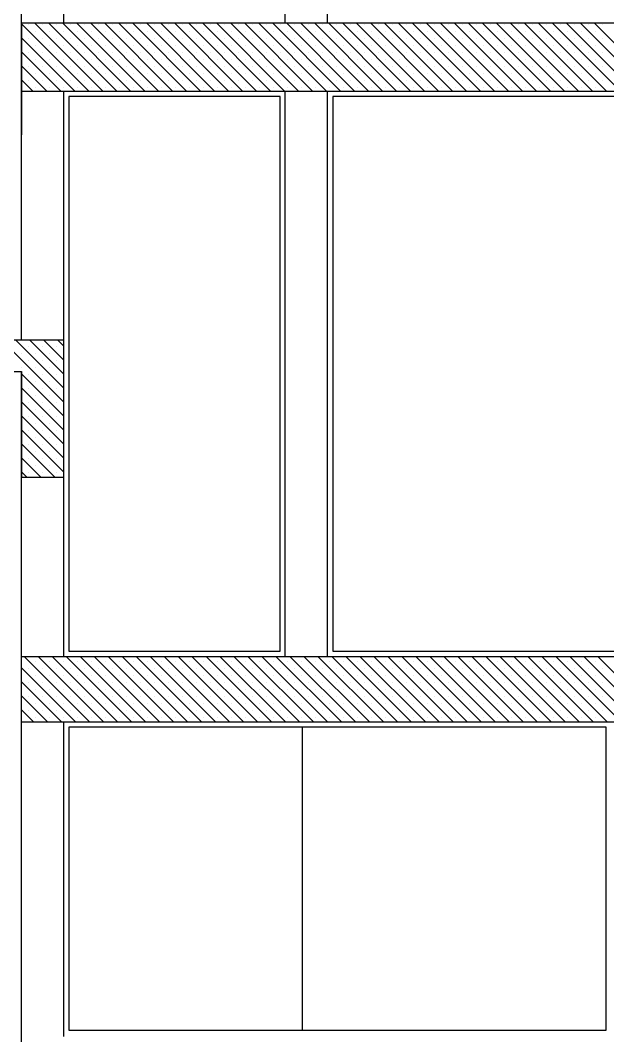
# Model space of a CAD drawing. Header units: inches. Extents: x -7543 to -822, y 102837 to 190349.
# Drawn here: x -837.40215 to -837.38823, y 102836.76321 to 102836.78725 of the extents above; entities that cross this region are included whole.
import ezdxf

# ---------------------------------------------------------------- set-up
doc = ezdxf.new("R2010")
doc.units = ezdxf.units.IN
doc.header["$MEASUREMENT"] = 0
doc.layers.add('TARAMA', color=8, linetype='Continuous', lineweight=25)

msp = doc.modelspace()

# ---------------------------------------------------------------- linework, layer by layer
at = {"layer": 'TARAMA'}
for p, q in [((-837.401122, 102836.787187), (-837.401122, 102836.800573)), ((-837.395872, 102836.787187), (-837.395872, 102836.800573)), ((-837.394872, 102836.787187), (-837.394872, 102836.800573)), ((-837.402122, 102836.786073), (-837.402122, 102836.793934)), ((-837.402122, 102836.787187), (-837.378622, 102836.787187)), ((-837.402122, 102836.787187), (-837.402122, 102836.784537)), ((-837.400198, 102836.785573), (-837.401812, 102836.787187)), ((-837.399866, 102836.785573), (-837.401481, 102836.787187)), ((-837.399535, 102836.785573), (-837.401149, 102836.787187)), ((-837.399203, 102836.785573), (-837.400818, 102836.787187)), ((-837.398872, 102836.785573), (-837.400486, 102836.787187)), ((-837.398541, 102836.785573), (-837.400155, 102836.787187)), ((-837.398209, 102836.785573), (-837.399823, 102836.787187)), ((-837.397878, 102836.785573), (-837.399492, 102836.787187)), ((-837.397546, 102836.785573), (-837.399161, 102836.787187)), ((-837.397215, 102836.785573), (-837.398829, 102836.787187)), ((-837.396883, 102836.785573), (-837.398498, 102836.787187)), ((-837.396552, 102836.785573), (-837.398166, 102836.787187)), ((-837.39622, 102836.785573), (-837.397835, 102836.787187)), ((-837.395889, 102836.785573), (-837.397503, 102836.787187)), ((-837.395557, 102836.785573), (-837.397172, 102836.787187)), ((-837.395226, 102836.785573), (-837.39684, 102836.787187)), ((-837.394895, 102836.785573), (-837.396509, 102836.787187)), ((-837.394563, 102836.785573), (-837.396177, 102836.787187)), ((-837.394232, 102836.785573), (-837.395846, 102836.787187)), ((-837.3939, 102836.785573), (-837.395515, 102836.787187)), ((-837.393569, 102836.785573), (-837.395183, 102836.787187)), ((-837.393237, 102836.785573), (-837.394852, 102836.787187)), ((-837.392906, 102836.785573), (-837.39452, 102836.787187)), ((-837.392574, 102836.785573), (-837.394189, 102836.787187)), ((-837.392243, 102836.785573), (-837.393857, 102836.787187)), ((-837.391911, 102836.785573), (-837.393526, 102836.787187)), ((-837.39158, 102836.785573), (-837.393194, 102836.787187)), ((-837.391249, 102836.785573), (-837.392863, 102836.787187)), ((-837.390917, 102836.785573), (-837.392531, 102836.787187)), ((-837.390586, 102836.785573), (-837.3922, 102836.787187)), ((-837.390254, 102836.785573), (-837.391869, 102836.787187)), ((-837.389923, 102836.785573), (-837.391537, 102836.787187)), ((-837.389591, 102836.785573), (-837.391206, 102836.787187)), ((-837.38926, 102836.785573), (-837.390874, 102836.787187)), ((-837.388928, 102836.785573), (-837.390543, 102836.787187)), ((-837.388597, 102836.785573), (-837.390211, 102836.787187)), ((-837.388265, 102836.785573), (-837.38988, 102836.787187)), ((-837.387934, 102836.785573), (-837.389548, 102836.787187)), ((-837.387602, 102836.785573), (-837.389217, 102836.787187)), ((-837.387271, 102836.785573), (-837.388885, 102836.787187)), ((-837.38694, 102836.785573), (-837.388554, 102836.787187)), ((-837.400529, 102836.785573), (-837.402122, 102836.787165)), ((-837.402112, 102836.786989), (-837.402112, 102836.786989)), ((-837.401946, 102836.787155), (-837.401946, 102836.787155)), ((-837.40178, 102836.786989), (-837.40178, 102836.786989)), ((-837.401614, 102836.787155), (-837.401614, 102836.787155)), ((-837.401449, 102836.786989), (-837.401449, 102836.786989)), ((-837.401283, 102836.787155), (-837.401283, 102836.787155)), ((-837.401117, 102836.786989), (-837.401117, 102836.786989)), ((-837.400952, 102836.787155), (-837.400952, 102836.787155)), ((-837.400786, 102836.786989), (-837.400786, 102836.786989)), ((-837.40062, 102836.787155), (-837.40062, 102836.787155)), ((-837.400454, 102836.786989), (-837.400454, 102836.786989)), ((-837.400289, 102836.787155), (-837.400289, 102836.787155)), ((-837.400123, 102836.786989), (-837.400123, 102836.786989)), ((-837.399957, 102836.787155), (-837.399957, 102836.787155)), ((-837.399791, 102836.786989), (-837.399791, 102836.786989)), ((-837.399626, 102836.787155), (-837.399626, 102836.787155)), ((-837.39946, 102836.786989), (-837.39946, 102836.786989)), ((-837.399294, 102836.787155), (-837.399294, 102836.787155)), ((-837.399129, 102836.786989), (-837.399129, 102836.786989)), ((-837.398963, 102836.787155), (-837.398963, 102836.787155)), ((-837.398797, 102836.786989), (-837.398797, 102836.786989)), ((-837.398631, 102836.787155), (-837.398631, 102836.787155)), ((-837.398466, 102836.786989), (-837.398466, 102836.786989)), ((-837.3983, 102836.787155), (-837.3983, 102836.787155)), ((-837.398134, 102836.786989), (-837.398134, 102836.786989)), ((-837.397968, 102836.787155), (-837.397968, 102836.787155)), ((-837.397803, 102836.786989), (-837.397803, 102836.786989)), ((-837.397637, 102836.787155), (-837.397637, 102836.787155)), ((-837.397471, 102836.786989), (-837.397471, 102836.786989)), ((-837.397306, 102836.787155), (-837.397306, 102836.787155)), ((-837.39714, 102836.786989), (-837.39714, 102836.786989)), ((-837.396974, 102836.787155), (-837.396974, 102836.787155)), ((-837.396808, 102836.786989), (-837.396808, 102836.786989)), ((-837.396643, 102836.787155), (-837.396643, 102836.787155)), ((-837.396477, 102836.786989), (-837.396477, 102836.786989)), ((-837.396311, 102836.787155), (-837.396311, 102836.787155)), ((-837.396145, 102836.786989), (-837.396145, 102836.786989)), ((-837.39598, 102836.787155), (-837.39598, 102836.787155)), ((-837.395814, 102836.786989), (-837.395814, 102836.786989)), ((-837.395648, 102836.787155), (-837.395648, 102836.787155)), ((-837.395482, 102836.786989), (-837.395482, 102836.786989)), ((-837.395317, 102836.787155), (-837.395317, 102836.787155)), ((-837.395151, 102836.786989), (-837.395151, 102836.786989)), ((-837.394985, 102836.787155), (-837.394985, 102836.787155)), ((-837.39482, 102836.786989), (-837.39482, 102836.786989)), ((-837.394654, 102836.787155), (-837.394654, 102836.787155)), ((-837.394488, 102836.786989), (-837.394488, 102836.786989)), ((-837.394322, 102836.787155), (-837.394322, 102836.787155)), ((-837.394157, 102836.786989), (-837.394157, 102836.786989)), ((-837.393991, 102836.787155), (-837.393991, 102836.787155)), ((-837.393825, 102836.786989), (-837.393825, 102836.786989)), ((-837.393659, 102836.787155), (-837.393659, 102836.787155)), ((-837.393494, 102836.786989), (-837.393494, 102836.786989)), ((-837.393328, 102836.787155), (-837.393328, 102836.787155)), ((-837.393162, 102836.786989), (-837.393162, 102836.786989)), ((-837.392997, 102836.787155), (-837.392997, 102836.787155)), ((-837.392831, 102836.786989), (-837.392831, 102836.786989)), ((-837.392665, 102836.787155), (-837.392665, 102836.787155)), ((-837.392499, 102836.786989), (-837.392499, 102836.786989)), ((-837.392334, 102836.787155), (-837.392334, 102836.787155)), ((-837.392168, 102836.786989), (-837.392168, 102836.786989)), ((-837.392002, 102836.787155), (-837.392002, 102836.787155)), ((-837.391836, 102836.786989), (-837.391836, 102836.786989)), ((-837.391671, 102836.787155), (-837.391671, 102836.787155)), ((-837.391505, 102836.786989), (-837.391505, 102836.786989)), ((-837.391339, 102836.787155), (-837.391339, 102836.787155)), ((-837.391174, 102836.786989), (-837.391174, 102836.786989)), ((-837.391008, 102836.787155), (-837.391008, 102836.787155)), ((-837.390842, 102836.786989), (-837.390842, 102836.786989)), ((-837.390676, 102836.787155), (-837.390676, 102836.787155)), ((-837.390511, 102836.786989), (-837.390511, 102836.786989)), ((-837.390345, 102836.787155), (-837.390345, 102836.787155)), ((-837.390179, 102836.786989), (-837.390179, 102836.786989)), ((-837.390013, 102836.787155), (-837.390013, 102836.787155)), ((-837.389848, 102836.786989), (-837.389848, 102836.786989)), ((-837.389682, 102836.787155), (-837.389682, 102836.787155)), ((-837.389516, 102836.786989), (-837.389516, 102836.786989)), ((-837.389351, 102836.787155), (-837.389351, 102836.787155)), ((-837.389185, 102836.786989), (-837.389185, 102836.786989)), ((-837.389019, 102836.787155), (-837.389019, 102836.787155)), ((-837.388853, 102836.786989), (-837.388853, 102836.786989)), ((-837.388688, 102836.787155), (-837.388688, 102836.787155)), ((-837.388522, 102836.786989), (-837.388522, 102836.786989)), ((-837.388356, 102836.787155), (-837.388356, 102836.787155)), ((-837.400861, 102836.785573), (-837.402122, 102836.786834)), ((-837.401946, 102836.786824), (-837.401946, 102836.786824)), ((-837.401614, 102836.786824), (-837.401614, 102836.786824)), ((-837.401283, 102836.786824), (-837.401283, 102836.786824)), ((-837.400952, 102836.786824), (-837.400952, 102836.786824)), ((-837.40062, 102836.786824), (-837.40062, 102836.786824)), ((-837.400289, 102836.786824), (-837.400289, 102836.786824)), ((-837.399957, 102836.786824), (-837.399957, 102836.786824)), ((-837.399626, 102836.786824), (-837.399626, 102836.786824)), ((-837.399294, 102836.786824), (-837.399294, 102836.786824)), ((-837.398963, 102836.786824), (-837.398963, 102836.786824)), ((-837.398631, 102836.786824), (-837.398631, 102836.786824)), ((-837.3983, 102836.786824), (-837.3983, 102836.786824)), ((-837.397968, 102836.786824), (-837.397968, 102836.786824)), ((-837.397637, 102836.786824), (-837.397637, 102836.786824)), ((-837.397306, 102836.786824), (-837.397306, 102836.786824)), ((-837.396974, 102836.786824), (-837.396974, 102836.786824)), ((-837.396643, 102836.786824), (-837.396643, 102836.786824)), ((-837.396311, 102836.786824), (-837.396311, 102836.786824)), ((-837.39598, 102836.786824), (-837.39598, 102836.786824)), ((-837.395648, 102836.786824), (-837.395648, 102836.786824)), ((-837.395317, 102836.786824), (-837.395317, 102836.786824)), ((-837.394985, 102836.786824), (-837.394985, 102836.786824)), ((-837.394654, 102836.786824), (-837.394654, 102836.786824)), ((-837.394322, 102836.786824), (-837.394322, 102836.786824)), ((-837.393991, 102836.786824), (-837.393991, 102836.786824)), ((-837.393659, 102836.786824), (-837.393659, 102836.786824)), ((-837.393328, 102836.786824), (-837.393328, 102836.786824)), ((-837.392997, 102836.786824), (-837.392997, 102836.786824)), ((-837.392665, 102836.786824), (-837.392665, 102836.786824)), ((-837.392334, 102836.786824), (-837.392334, 102836.786824)), ((-837.392002, 102836.786824), (-837.392002, 102836.786824)), ((-837.391671, 102836.786824), (-837.391671, 102836.786824)), ((-837.391339, 102836.786824), (-837.391339, 102836.786824)), ((-837.391008, 102836.786824), (-837.391008, 102836.786824)), ((-837.390676, 102836.786824), (-837.390676, 102836.786824)), ((-837.390345, 102836.786824), (-837.390345, 102836.786824)), ((-837.390013, 102836.786824), (-837.390013, 102836.786824)), ((-837.389682, 102836.786824), (-837.389682, 102836.786824)), ((-837.389351, 102836.786824), (-837.389351, 102836.786824)), ((-837.389019, 102836.786824), (-837.389019, 102836.786824)), ((-837.388688, 102836.786824), (-837.388688, 102836.786824)), ((-837.388356, 102836.786824), (-837.388356, 102836.786824)), ((-837.401192, 102836.785573), (-837.402122, 102836.786502)), ((-837.402112, 102836.786658), (-837.402112, 102836.786658)), ((-837.401946, 102836.786492), (-837.401946, 102836.786492)), ((-837.40178, 102836.786658), (-837.40178, 102836.786658)), ((-837.401614, 102836.786492), (-837.401614, 102836.786492)), ((-837.401449, 102836.786658), (-837.401449, 102836.786658)), ((-837.401283, 102836.786492), (-837.401283, 102836.786492)), ((-837.401117, 102836.786658), (-837.401117, 102836.786658)), ((-837.400952, 102836.786492), (-837.400952, 102836.786492)), ((-837.400786, 102836.786658), (-837.400786, 102836.786658)), ((-837.40062, 102836.786492), (-837.40062, 102836.786492)), ((-837.400454, 102836.786658), (-837.400454, 102836.786658)), ((-837.400289, 102836.786492), (-837.400289, 102836.786492)), ((-837.400123, 102836.786658), (-837.400123, 102836.786658)), ((-837.399957, 102836.786492), (-837.399957, 102836.786492)), ((-837.399791, 102836.786658), (-837.399791, 102836.786658)), ((-837.399626, 102836.786492), (-837.399626, 102836.786492)), ((-837.39946, 102836.786658), (-837.39946, 102836.786658)), ((-837.399294, 102836.786492), (-837.399294, 102836.786492)), ((-837.399129, 102836.786658), (-837.399129, 102836.786658)), ((-837.398963, 102836.786492), (-837.398963, 102836.786492)), ((-837.398797, 102836.786658), (-837.398797, 102836.786658)), ((-837.398631, 102836.786492), (-837.398631, 102836.786492)), ((-837.398466, 102836.786658), (-837.398466, 102836.786658)), ((-837.3983, 102836.786492), (-837.3983, 102836.786492)), ((-837.398134, 102836.786658), (-837.398134, 102836.786658)), ((-837.397968, 102836.786492), (-837.397968, 102836.786492)), ((-837.397803, 102836.786658), (-837.397803, 102836.786658)), ((-837.397637, 102836.786492), (-837.397637, 102836.786492)), ((-837.397471, 102836.786658), (-837.397471, 102836.786658)), ((-837.397306, 102836.786492), (-837.397306, 102836.786492)), ((-837.39714, 102836.786658), (-837.39714, 102836.786658)), ((-837.396974, 102836.786492), (-837.396974, 102836.786492)), ((-837.396808, 102836.786658), (-837.396808, 102836.786658)), ((-837.396643, 102836.786492), (-837.396643, 102836.786492)), ((-837.396477, 102836.786658), (-837.396477, 102836.786658)), ((-837.396311, 102836.786492), (-837.396311, 102836.786492)), ((-837.396145, 102836.786658), (-837.396145, 102836.786658)), ((-837.39598, 102836.786492), (-837.39598, 102836.786492)), ((-837.395814, 102836.786658), (-837.395814, 102836.786658)), ((-837.395648, 102836.786492), (-837.395648, 102836.786492)), ((-837.395482, 102836.786658), (-837.395482, 102836.786658)), ((-837.395317, 102836.786492), (-837.395317, 102836.786492)), ((-837.395151, 102836.786658), (-837.395151, 102836.786658)), ((-837.394985, 102836.786492), (-837.394985, 102836.786492)), ((-837.39482, 102836.786658), (-837.39482, 102836.786658)), ((-837.394654, 102836.786492), (-837.394654, 102836.786492)), ((-837.394488, 102836.786658), (-837.394488, 102836.786658)), ((-837.394322, 102836.786492), (-837.394322, 102836.786492)), ((-837.394157, 102836.786658), (-837.394157, 102836.786658)), ((-837.393991, 102836.786492), (-837.393991, 102836.786492)), ((-837.393825, 102836.786658), (-837.393825, 102836.786658)), ((-837.393659, 102836.786492), (-837.393659, 102836.786492)), ((-837.393494, 102836.786658), (-837.393494, 102836.786658)), ((-837.393328, 102836.786492), (-837.393328, 102836.786492)), ((-837.393162, 102836.786658), (-837.393162, 102836.786658)), ((-837.392997, 102836.786492), (-837.392997, 102836.786492)), ((-837.392831, 102836.786658), (-837.392831, 102836.786658)), ((-837.392665, 102836.786492), (-837.392665, 102836.786492)), ((-837.392499, 102836.786658), (-837.392499, 102836.786658)), ((-837.392334, 102836.786492), (-837.392334, 102836.786492)), ((-837.392168, 102836.786658), (-837.392168, 102836.786658)), ((-837.392002, 102836.786492), (-837.392002, 102836.786492)), ((-837.391836, 102836.786658), (-837.391836, 102836.786658)), ((-837.391671, 102836.786492), (-837.391671, 102836.786492)), ((-837.391505, 102836.786658), (-837.391505, 102836.786658)), ((-837.391339, 102836.786492), (-837.391339, 102836.786492)), ((-837.391174, 102836.786658), (-837.391174, 102836.786658)), ((-837.391008, 102836.786492), (-837.391008, 102836.786492)), ((-837.390842, 102836.786658), (-837.390842, 102836.786658)), ((-837.390676, 102836.786492), (-837.390676, 102836.786492)), ((-837.390511, 102836.786658), (-837.390511, 102836.786658)), ((-837.390345, 102836.786492), (-837.390345, 102836.786492)), ((-837.390179, 102836.786658), (-837.390179, 102836.786658)), ((-837.390013, 102836.786492), (-837.390013, 102836.786492)), ((-837.389848, 102836.786658), (-837.389848, 102836.786658)), ((-837.389682, 102836.786492), (-837.389682, 102836.786492)), ((-837.389516, 102836.786658), (-837.389516, 102836.786658)), ((-837.389351, 102836.786492), (-837.389351, 102836.786492)), ((-837.389185, 102836.786658), (-837.389185, 102836.786658)), ((-837.389019, 102836.786492), (-837.389019, 102836.786492)), ((-837.388853, 102836.786658), (-837.388853, 102836.786658)), ((-837.388688, 102836.786492), (-837.388688, 102836.786492)), ((-837.388522, 102836.786658), (-837.388522, 102836.786658)), ((-837.388356, 102836.786492), (-837.388356, 102836.786492)), ((-837.402122, 102836.779684), (-837.402122, 102836.786373)), ((-837.402112, 102836.786326), (-837.402112, 102836.786326)), ((-837.40178, 102836.786326), (-837.40178, 102836.786326)), ((-837.401449, 102836.786326), (-837.401449, 102836.786326)), ((-837.401117, 102836.786326), (-837.401117, 102836.786326)), ((-837.400786, 102836.786326), (-837.400786, 102836.786326)), ((-837.400454, 102836.786326), (-837.400454, 102836.786326)), ((-837.400123, 102836.786326), (-837.400123, 102836.786326)), ((-837.399791, 102836.786326), (-837.399791, 102836.786326)), ((-837.39946, 102836.786326), (-837.39946, 102836.786326)), ((-837.399129, 102836.786326), (-837.399129, 102836.786326)), ((-837.398797, 102836.786326), (-837.398797, 102836.786326)), ((-837.398466, 102836.786326), (-837.398466, 102836.786326)), ((-837.398134, 102836.786326), (-837.398134, 102836.786326)), ((-837.397803, 102836.786326), (-837.397803, 102836.786326)), ((-837.397471, 102836.786326), (-837.397471, 102836.786326)), ((-837.39714, 102836.786326), (-837.39714, 102836.786326)), ((-837.396808, 102836.786326), (-837.396808, 102836.786326)), ((-837.396477, 102836.786326), (-837.396477, 102836.786326)), ((-837.396145, 102836.786326), (-837.396145, 102836.786326)), ((-837.395814, 102836.786326), (-837.395814, 102836.786326)), ((-837.395482, 102836.786326), (-837.395482, 102836.786326)), ((-837.395151, 102836.786326), (-837.395151, 102836.786326)), ((-837.39482, 102836.786326), (-837.39482, 102836.786326)), ((-837.394488, 102836.786326), (-837.394488, 102836.786326)), ((-837.394157, 102836.786326), (-837.394157, 102836.786326)), ((-837.393825, 102836.786326), (-837.393825, 102836.786326)), ((-837.393494, 102836.786326), (-837.393494, 102836.786326)), ((-837.393162, 102836.786326), (-837.393162, 102836.786326)), ((-837.392831, 102836.786326), (-837.392831, 102836.786326)), ((-837.392499, 102836.786326), (-837.392499, 102836.786326)), ((-837.392168, 102836.786326), (-837.392168, 102836.786326)), ((-837.391836, 102836.786326), (-837.391836, 102836.786326)), ((-837.391505, 102836.786326), (-837.391505, 102836.786326)), ((-837.391174, 102836.786326), (-837.391174, 102836.786326)), ((-837.390842, 102836.786326), (-837.390842, 102836.786326)), ((-837.390511, 102836.786326), (-837.390511, 102836.786326)), ((-837.390179, 102836.786326), (-837.390179, 102836.786326)), ((-837.389848, 102836.786326), (-837.389848, 102836.786326)), ((-837.389516, 102836.786326), (-837.389516, 102836.786326)), ((-837.389185, 102836.786326), (-837.389185, 102836.786326)), ((-837.388853, 102836.786326), (-837.388853, 102836.786326)), ((-837.388522, 102836.786326), (-837.388522, 102836.786326)), ((-837.401524, 102836.785573), (-837.402122, 102836.786171)), ((-837.402112, 102836.785995), (-837.402112, 102836.785995)), ((-837.401946, 102836.786161), (-837.401946, 102836.786161)), ((-837.40178, 102836.785995), (-837.40178, 102836.785995)), ((-837.401614, 102836.786161), (-837.401614, 102836.786161)), ((-837.401449, 102836.785995), (-837.401449, 102836.785995)), ((-837.401283, 102836.786161), (-837.401283, 102836.786161)), ((-837.401117, 102836.785995), (-837.401117, 102836.785995)), ((-837.400952, 102836.786161), (-837.400952, 102836.786161)), ((-837.400786, 102836.785995), (-837.400786, 102836.785995)), ((-837.40062, 102836.786161), (-837.40062, 102836.786161)), ((-837.400454, 102836.785995), (-837.400454, 102836.785995)), ((-837.400289, 102836.786161), (-837.400289, 102836.786161)), ((-837.400123, 102836.785995), (-837.400123, 102836.785995)), ((-837.399957, 102836.786161), (-837.399957, 102836.786161)), ((-837.399791, 102836.785995), (-837.399791, 102836.785995)), ((-837.399626, 102836.786161), (-837.399626, 102836.786161)), ((-837.39946, 102836.785995), (-837.39946, 102836.785995)), ((-837.399294, 102836.786161), (-837.399294, 102836.786161)), ((-837.399129, 102836.785995), (-837.399129, 102836.785995)), ((-837.398963, 102836.786161), (-837.398963, 102836.786161)), ((-837.398797, 102836.785995), (-837.398797, 102836.785995)), ((-837.398631, 102836.786161), (-837.398631, 102836.786161)), ((-837.398466, 102836.785995), (-837.398466, 102836.785995)), ((-837.3983, 102836.786161), (-837.3983, 102836.786161)), ((-837.398134, 102836.785995), (-837.398134, 102836.785995)), ((-837.397968, 102836.786161), (-837.397968, 102836.786161)), ((-837.397803, 102836.785995), (-837.397803, 102836.785995)), ((-837.397637, 102836.786161), (-837.397637, 102836.786161)), ((-837.397471, 102836.785995), (-837.397471, 102836.785995)), ((-837.397306, 102836.786161), (-837.397306, 102836.786161)), ((-837.39714, 102836.785995), (-837.39714, 102836.785995)), ((-837.396974, 102836.786161), (-837.396974, 102836.786161)), ((-837.396808, 102836.785995), (-837.396808, 102836.785995)), ((-837.396643, 102836.786161), (-837.396643, 102836.786161)), ((-837.396477, 102836.785995), (-837.396477, 102836.785995)), ((-837.396311, 102836.786161), (-837.396311, 102836.786161)), ((-837.396145, 102836.785995), (-837.396145, 102836.785995)), ((-837.39598, 102836.786161), (-837.39598, 102836.786161)), ((-837.395814, 102836.785995), (-837.395814, 102836.785995)), ((-837.395648, 102836.786161), (-837.395648, 102836.786161)), ((-837.395482, 102836.785995), (-837.395482, 102836.785995)), ((-837.395317, 102836.786161), (-837.395317, 102836.786161)), ((-837.395151, 102836.785995), (-837.395151, 102836.785995)), ((-837.394985, 102836.786161), (-837.394985, 102836.786161)), ((-837.39482, 102836.785995), (-837.39482, 102836.785995)), ((-837.394654, 102836.786161), (-837.394654, 102836.786161)), ((-837.394488, 102836.785995), (-837.394488, 102836.785995)), ((-837.394322, 102836.786161), (-837.394322, 102836.786161)), ((-837.394157, 102836.785995), (-837.394157, 102836.785995)), ((-837.393991, 102836.786161), (-837.393991, 102836.786161)), ((-837.393825, 102836.785995), (-837.393825, 102836.785995)), ((-837.393659, 102836.786161), (-837.393659, 102836.786161)), ((-837.393494, 102836.785995), (-837.393494, 102836.785995)), ((-837.393328, 102836.786161), (-837.393328, 102836.786161)), ((-837.393162, 102836.785995), (-837.393162, 102836.785995)), ((-837.392997, 102836.786161), (-837.392997, 102836.786161)), ((-837.392831, 102836.785995), (-837.392831, 102836.785995)), ((-837.392665, 102836.786161), (-837.392665, 102836.786161)), ((-837.392499, 102836.785995), (-837.392499, 102836.785995)), ((-837.392334, 102836.786161), (-837.392334, 102836.786161)), ((-837.392168, 102836.785995), (-837.392168, 102836.785995)), ((-837.392002, 102836.786161), (-837.392002, 102836.786161)), ((-837.391836, 102836.785995), (-837.391836, 102836.785995)), ((-837.391671, 102836.786161), (-837.391671, 102836.786161)), ((-837.391505, 102836.785995), (-837.391505, 102836.785995)), ((-837.391339, 102836.786161), (-837.391339, 102836.786161)), ((-837.391174, 102836.785995), (-837.391174, 102836.785995)), ((-837.391008, 102836.786161), (-837.391008, 102836.786161)), ((-837.390842, 102836.785995), (-837.390842, 102836.785995)), ((-837.390676, 102836.786161), (-837.390676, 102836.786161)), ((-837.390511, 102836.785995), (-837.390511, 102836.785995)), ((-837.390345, 102836.786161), (-837.390345, 102836.786161)), ((-837.390179, 102836.785995), (-837.390179, 102836.785995)), ((-837.390013, 102836.786161), (-837.390013, 102836.786161)), ((-837.389848, 102836.785995), (-837.389848, 102836.785995)), ((-837.389682, 102836.786161), (-837.389682, 102836.786161)), ((-837.389516, 102836.785995), (-837.389516, 102836.785995)), ((-837.389351, 102836.786161), (-837.389351, 102836.786161)), ((-837.389185, 102836.785995), (-837.389185, 102836.785995)), ((-837.389019, 102836.786161), (-837.389019, 102836.786161)), ((-837.388853, 102836.785995), (-837.388853, 102836.785995)), ((-837.388688, 102836.786161), (-837.388688, 102836.786161)), ((-837.388522, 102836.785995), (-837.388522, 102836.785995)), ((-837.388356, 102836.786161), (-837.388356, 102836.786161)), ((-837.401855, 102836.785573), (-837.402122, 102836.785839)), ((-837.401946, 102836.785829), (-837.401946, 102836.785829)), ((-837.401614, 102836.785829), (-837.401614, 102836.785829)), ((-837.401283, 102836.785829), (-837.401283, 102836.785829)), ((-837.400952, 102836.785829), (-837.400952, 102836.785829)), ((-837.40062, 102836.785829), (-837.40062, 102836.785829)), ((-837.400289, 102836.785829), (-837.400289, 102836.785829)), ((-837.399957, 102836.785829), (-837.399957, 102836.785829)), ((-837.399626, 102836.785829), (-837.399626, 102836.785829)), ((-837.399294, 102836.785829), (-837.399294, 102836.785829)), ((-837.398963, 102836.785829), (-837.398963, 102836.785829)), ((-837.398631, 102836.785829), (-837.398631, 102836.785829)), ((-837.3983, 102836.785829), (-837.3983, 102836.785829)), ((-837.397968, 102836.785829), (-837.397968, 102836.785829)), ((-837.397637, 102836.785829), (-837.397637, 102836.785829)), ((-837.397306, 102836.785829), (-837.397306, 102836.785829)), ((-837.396974, 102836.785829), (-837.396974, 102836.785829)), ((-837.396643, 102836.785829), (-837.396643, 102836.785829)), ((-837.396311, 102836.785829), (-837.396311, 102836.785829)), ((-837.39598, 102836.785829), (-837.39598, 102836.785829)), ((-837.395648, 102836.785829), (-837.395648, 102836.785829)), ((-837.395317, 102836.785829), (-837.395317, 102836.785829)), ((-837.394985, 102836.785829), (-837.394985, 102836.785829)), ((-837.394654, 102836.785829), (-837.394654, 102836.785829)), ((-837.394322, 102836.785829), (-837.394322, 102836.785829)), ((-837.393991, 102836.785829), (-837.393991, 102836.785829)), ((-837.393659, 102836.785829), (-837.393659, 102836.785829)), ((-837.393328, 102836.785829), (-837.393328, 102836.785829)), ((-837.392997, 102836.785829), (-837.392997, 102836.785829)), ((-837.392665, 102836.785829), (-837.392665, 102836.785829)), ((-837.392334, 102836.785829), (-837.392334, 102836.785829)), ((-837.392002, 102836.785829), (-837.392002, 102836.785829)), ((-837.391671, 102836.785829), (-837.391671, 102836.785829)), ((-837.391339, 102836.785829), (-837.391339, 102836.785829)), ((-837.391008, 102836.785829), (-837.391008, 102836.785829)), ((-837.390676, 102836.785829), (-837.390676, 102836.785829)), ((-837.390345, 102836.785829), (-837.390345, 102836.785829)), ((-837.390013, 102836.785829), (-837.390013, 102836.785829)), ((-837.389682, 102836.785829), (-837.389682, 102836.785829)), ((-837.389351, 102836.785829), (-837.389351, 102836.785829)), ((-837.389019, 102836.785829), (-837.389019, 102836.785829)), ((-837.388688, 102836.785829), (-837.388688, 102836.785829)), ((-837.388356, 102836.785829), (-837.388356, 102836.785829)), ((-837.402122, 102836.785573), (-837.378622, 102836.785573)), ((-837.402122, 102836.785573), (-837.378622, 102836.785573)), ((-837.402122, 102836.785573), (-837.378622, 102836.785573)), ((-837.402112, 102836.785664), (-837.402112, 102836.785664)), ((-837.40178, 102836.785664), (-837.40178, 102836.785664)), ((-837.401449, 102836.785664), (-837.401449, 102836.785664)), ((-837.401122, 102836.772187), (-837.401122, 102836.785573)), ((-837.401117, 102836.785664), (-837.401117, 102836.785664)), ((-837.400786, 102836.785664), (-837.400786, 102836.785664)), ((-837.400454, 102836.785664), (-837.400454, 102836.785664)), ((-837.400123, 102836.785664), (-837.400123, 102836.785664)), ((-837.399791, 102836.785664), (-837.399791, 102836.785664)), ((-837.39946, 102836.785664), (-837.39946, 102836.785664)), ((-837.399129, 102836.785664), (-837.399129, 102836.785664)), ((-837.398797, 102836.785664), (-837.398797, 102836.785664)), ((-837.398466, 102836.785664), (-837.398466, 102836.785664)), ((-837.398134, 102836.785664), (-837.398134, 102836.785664)), ((-837.397803, 102836.785664), (-837.397803, 102836.785664)), ((-837.397471, 102836.785664), (-837.397471, 102836.785664)), ((-837.39714, 102836.785664), (-837.39714, 102836.785664)), ((-837.396808, 102836.785664), (-837.396808, 102836.785664)), ((-837.396477, 102836.785664), (-837.396477, 102836.785664)), ((-837.396145, 102836.785664), (-837.396145, 102836.785664)), ((-837.395872, 102836.772187), (-837.395872, 102836.785573)), ((-837.395814, 102836.785664), (-837.395814, 102836.785664)), ((-837.395482, 102836.785664), (-837.395482, 102836.785664)), ((-837.395151, 102836.785664), (-837.395151, 102836.785664)), ((-837.394872, 102836.772187), (-837.394872, 102836.785573)), ((-837.39482, 102836.785664), (-837.39482, 102836.785664)), ((-837.394488, 102836.785664), (-837.394488, 102836.785664)), ((-837.394157, 102836.785664), (-837.394157, 102836.785664)), ((-837.393825, 102836.785664), (-837.393825, 102836.785664)), ((-837.393494, 102836.785664), (-837.393494, 102836.785664)), ((-837.393162, 102836.785664), (-837.393162, 102836.785664)), ((-837.392831, 102836.785664), (-837.392831, 102836.785664)), ((-837.392499, 102836.785664), (-837.392499, 102836.785664)), ((-837.392168, 102836.785664), (-837.392168, 102836.785664)), ((-837.391836, 102836.785664), (-837.391836, 102836.785664)), ((-837.391505, 102836.785664), (-837.391505, 102836.785664)), ((-837.391174, 102836.785664), (-837.391174, 102836.785664)), ((-837.390842, 102836.785664), (-837.390842, 102836.785664)), ((-837.390511, 102836.785664), (-837.390511, 102836.785664)), ((-837.390179, 102836.785664), (-837.390179, 102836.785664)), ((-837.389848, 102836.785664), (-837.389848, 102836.785664)), ((-837.389516, 102836.785664), (-837.389516, 102836.785664)), ((-837.389185, 102836.785664), (-837.389185, 102836.785664)), ((-837.388853, 102836.785664), (-837.388853, 102836.785664)), ((-837.388522, 102836.785664), (-837.388522, 102836.785664)), ((-837.395997, 102836.785448), (-837.400997, 102836.785448)), ((-837.400997, 102836.785448), (-837.400997, 102836.772312)), ((-837.395997, 102836.772312), (-837.395997, 102836.785448)), ((-837.380747, 102836.785448), (-837.394747, 102836.785448)), ((-837.394747, 102836.785448), (-837.394747, 102836.772312)), ((-837.408613, 102836.779684), (-837.401122, 102836.779684)), ((-837.401122, 102836.77821), (-837.402596, 102836.779684)), ((-837.401122, 102836.778542), (-837.402264, 102836.779684)), ((-837.401946, 102836.779532), (-837.401946, 102836.779532)), ((-837.401122, 102836.778873), (-837.401933, 102836.779684)), ((-837.401614, 102836.779532), (-837.401614, 102836.779532)), ((-837.401122, 102836.779205), (-837.401601, 102836.779684)), ((-837.401283, 102836.779532), (-837.401283, 102836.779532)), ((-837.401122, 102836.779536), (-837.40127, 102836.779684)), ((-837.402112, 102836.779366), (-837.402112, 102836.779366)), ((-837.40178, 102836.779366), (-837.40178, 102836.779366)), ((-837.401449, 102836.779366), (-837.401449, 102836.779366)), ((-837.402112, 102836.779034), (-837.402112, 102836.779034)), ((-837.401946, 102836.7792), (-837.401946, 102836.7792)), ((-837.40178, 102836.779034), (-837.40178, 102836.779034)), ((-837.401614, 102836.7792), (-837.401614, 102836.7792)), ((-837.401449, 102836.779034), (-837.401449, 102836.779034)), ((-837.401283, 102836.7792), (-837.401283, 102836.7792)), ((-837.406919, 102836.778934), (-837.402122, 102836.778934)), ((-837.402122, 102836.770637), (-837.402122, 102836.778934)), ((-837.402122, 102836.778934), (-837.402122, 102836.776434)), ((-837.401122, 102836.777879), (-837.402122, 102836.778879)), ((-837.401946, 102836.778869), (-837.401946, 102836.778869)), ((-837.401614, 102836.778869), (-837.401614, 102836.778869)), ((-837.401283, 102836.778869), (-837.401283, 102836.778869)), ((-837.401122, 102836.777547), (-837.402122, 102836.778547)), ((-837.402112, 102836.778703), (-837.402112, 102836.778703)), ((-837.401946, 102836.778537), (-837.401946, 102836.778537)), ((-837.40178, 102836.778703), (-837.40178, 102836.778703)), ((-837.401614, 102836.778537), (-837.401614, 102836.778537)), ((-837.401449, 102836.778703), (-837.401449, 102836.778703)), ((-837.401283, 102836.778537), (-837.401283, 102836.778537)), ((-837.402112, 102836.778371), (-837.402112, 102836.778371)), ((-837.40178, 102836.778371), (-837.40178, 102836.778371)), ((-837.401449, 102836.778371), (-837.401449, 102836.778371)), ((-837.401122, 102836.777216), (-837.402122, 102836.778216)), ((-837.402112, 102836.77804), (-837.402112, 102836.77804)), ((-837.401946, 102836.778206), (-837.401946, 102836.778206)), ((-837.40178, 102836.77804), (-837.40178, 102836.77804)), ((-837.401614, 102836.778206), (-837.401614, 102836.778206)), ((-837.401449, 102836.77804), (-837.401449, 102836.77804)), ((-837.401283, 102836.778206), (-837.401283, 102836.778206)), ((-837.401122, 102836.776884), (-837.402122, 102836.777884)), ((-837.401946, 102836.777874), (-837.401946, 102836.777874)), ((-837.401614, 102836.777874), (-837.401614, 102836.777874)), ((-837.401283, 102836.777874), (-837.401283, 102836.777874)), ((-837.402112, 102836.777709), (-837.402112, 102836.777709)), ((-837.40178, 102836.777709), (-837.40178, 102836.777709)), ((-837.401449, 102836.777709), (-837.401449, 102836.777709)), ((-837.401122, 102836.776553), (-837.402122, 102836.777553)), ((-837.402112, 102836.777377), (-837.402112, 102836.777377)), ((-837.401946, 102836.777543), (-837.401946, 102836.777543)), ((-837.40178, 102836.777377), (-837.40178, 102836.777377)), ((-837.401614, 102836.777543), (-837.401614, 102836.777543)), ((-837.401449, 102836.777377), (-837.401449, 102836.777377)), ((-837.401283, 102836.777543), (-837.401283, 102836.777543)), ((-837.401334, 102836.776434), (-837.402122, 102836.777222)), ((-837.401946, 102836.777211), (-837.401946, 102836.777211)), ((-837.401614, 102836.777211), (-837.401614, 102836.777211)), ((-837.401283, 102836.777211), (-837.401283, 102836.777211)), ((-837.401666, 102836.776434), (-837.402122, 102836.77689)), ((-837.402112, 102836.777046), (-837.402112, 102836.777046)), ((-837.401946, 102836.77688), (-837.401946, 102836.77688)), ((-837.40178, 102836.777046), (-837.40178, 102836.777046)), ((-837.401614, 102836.77688), (-837.401614, 102836.77688)), ((-837.401449, 102836.777046), (-837.401449, 102836.777046)), ((-837.401283, 102836.77688), (-837.401283, 102836.77688)), ((-837.402112, 102836.776714), (-837.402112, 102836.776714)), ((-837.40178, 102836.776714), (-837.40178, 102836.776714)), ((-837.401449, 102836.776714), (-837.401449, 102836.776714)), ((-837.401997, 102836.776434), (-837.402122, 102836.776559)), ((-837.402122, 102836.776434), (-837.401122, 102836.776434)), ((-837.401946, 102836.776548), (-837.401946, 102836.776548)), ((-837.401614, 102836.776548), (-837.401614, 102836.776548)), ((-837.401283, 102836.776548), (-837.401283, 102836.776548)), ((-837.400997, 102836.772312), (-837.395997, 102836.772312)), ((-837.394747, 102836.772312), (-837.380747, 102836.772312)), ((-837.402122, 102836.772187), (-837.378622, 102836.772187)), ((-837.402112, 102836.772074), (-837.402112, 102836.772074)), ((-837.400509, 102836.770637), (-837.402059, 102836.772187)), ((-837.40178, 102836.772074), (-837.40178, 102836.772074)), ((-837.400178, 102836.770637), (-837.401728, 102836.772187)), ((-837.401449, 102836.772074), (-837.401449, 102836.772074)), ((-837.399846, 102836.770637), (-837.401396, 102836.772187)), ((-837.401117, 102836.772074), (-837.401117, 102836.772074)), ((-837.399515, 102836.770637), (-837.401065, 102836.772187)), ((-837.400786, 102836.772074), (-837.400786, 102836.772074)), ((-837.399183, 102836.770637), (-837.400733, 102836.772187)), ((-837.400454, 102836.772074), (-837.400454, 102836.772074)), ((-837.398852, 102836.770637), (-837.400402, 102836.772187)), ((-837.400123, 102836.772074), (-837.400123, 102836.772074)), ((-837.39852, 102836.770637), (-837.40007, 102836.772187)), ((-837.399791, 102836.772074), (-837.399791, 102836.772074)), ((-837.398189, 102836.770637), (-837.399739, 102836.772187)), ((-837.39946, 102836.772074), (-837.39946, 102836.772074)), ((-837.397858, 102836.770637), (-837.399408, 102836.772187)), ((-837.399129, 102836.772074), (-837.399129, 102836.772074)), ((-837.397526, 102836.770637), (-837.399076, 102836.772187)), ((-837.398797, 102836.772074), (-837.398797, 102836.772074)), ((-837.397195, 102836.770637), (-837.398745, 102836.772187)), ((-837.398466, 102836.772074), (-837.398466, 102836.772074)), ((-837.396863, 102836.770637), (-837.398413, 102836.772187)), ((-837.398134, 102836.772074), (-837.398134, 102836.772074)), ((-837.396532, 102836.770637), (-837.398082, 102836.772187)), ((-837.397803, 102836.772074), (-837.397803, 102836.772074)), ((-837.3962, 102836.770637), (-837.39775, 102836.772187)), ((-837.397471, 102836.772074), (-837.397471, 102836.772074)), ((-837.395869, 102836.770637), (-837.397419, 102836.772187)), ((-837.39714, 102836.772074), (-837.39714, 102836.772074)), ((-837.395537, 102836.770637), (-837.397087, 102836.772187)), ((-837.396808, 102836.772074), (-837.396808, 102836.772074)), ((-837.395206, 102836.770637), (-837.396756, 102836.772187)), ((-837.396477, 102836.772074), (-837.396477, 102836.772074)), ((-837.394874, 102836.770637), (-837.396424, 102836.772187)), ((-837.396145, 102836.772074), (-837.396145, 102836.772074)), ((-837.394543, 102836.770637), (-837.396093, 102836.772187)), ((-837.395814, 102836.772074), (-837.395814, 102836.772074)), ((-837.394212, 102836.770637), (-837.395762, 102836.772187)), ((-837.395482, 102836.772074), (-837.395482, 102836.772074)), ((-837.39388, 102836.770637), (-837.39543, 102836.772187)), ((-837.395151, 102836.772074), (-837.395151, 102836.772074)), ((-837.393549, 102836.770637), (-837.395099, 102836.772187)), ((-837.39482, 102836.772074), (-837.39482, 102836.772074)), ((-837.393217, 102836.770637), (-837.394767, 102836.772187)), ((-837.394488, 102836.772074), (-837.394488, 102836.772074)), ((-837.392886, 102836.770637), (-837.394436, 102836.772187)), ((-837.394157, 102836.772074), (-837.394157, 102836.772074)), ((-837.392554, 102836.770637), (-837.394104, 102836.772187)), ((-837.393825, 102836.772074), (-837.393825, 102836.772074)), ((-837.392223, 102836.770637), (-837.393773, 102836.772187)), ((-837.393494, 102836.772074), (-837.393494, 102836.772074)), ((-837.391891, 102836.770637), (-837.393441, 102836.772187)), ((-837.393162, 102836.772074), (-837.393162, 102836.772074)), ((-837.39156, 102836.770637), (-837.39311, 102836.772187)), ((-837.392831, 102836.772074), (-837.392831, 102836.772074)), ((-837.391228, 102836.770637), (-837.392778, 102836.772187)), ((-837.392499, 102836.772074), (-837.392499, 102836.772074)), ((-837.390897, 102836.770637), (-837.392447, 102836.772187)), ((-837.392168, 102836.772074), (-837.392168, 102836.772074)), ((-837.390566, 102836.770637), (-837.392116, 102836.772187)), ((-837.391836, 102836.772074), (-837.391836, 102836.772074)), ((-837.390234, 102836.770637), (-837.391784, 102836.772187)), ((-837.391505, 102836.772074), (-837.391505, 102836.772074)), ((-837.389903, 102836.770637), (-837.391453, 102836.772187)), ((-837.391174, 102836.772074), (-837.391174, 102836.772074)), ((-837.389571, 102836.770637), (-837.391121, 102836.772187)), ((-837.390842, 102836.772074), (-837.390842, 102836.772074)), ((-837.38924, 102836.770637), (-837.39079, 102836.772187)), ((-837.390511, 102836.772074), (-837.390511, 102836.772074)), ((-837.388908, 102836.770637), (-837.390458, 102836.772187)), ((-837.390179, 102836.772074), (-837.390179, 102836.772074)), ((-837.388577, 102836.770637), (-837.390127, 102836.772187)), ((-837.389848, 102836.772074), (-837.389848, 102836.772074)), ((-837.388245, 102836.770637), (-837.389795, 102836.772187)), ((-837.389516, 102836.772074), (-837.389516, 102836.772074)), ((-837.387914, 102836.770637), (-837.389464, 102836.772187)), ((-837.389185, 102836.772074), (-837.389185, 102836.772074)), ((-837.387582, 102836.770637), (-837.389132, 102836.772187)), ((-837.388853, 102836.772074), (-837.388853, 102836.772074)), ((-837.387251, 102836.770637), (-837.388801, 102836.772187)), ((-837.388522, 102836.772074), (-837.388522, 102836.772074)), ((-837.386919, 102836.770637), (-837.388469, 102836.772187)), ((-837.400841, 102836.770637), (-837.402122, 102836.771918)), ((-837.401946, 102836.771908), (-837.401946, 102836.771908)), ((-837.401614, 102836.771908), (-837.401614, 102836.771908)), ((-837.401283, 102836.771908), (-837.401283, 102836.771908)), ((-837.400952, 102836.771908), (-837.400952, 102836.771908)), ((-837.40062, 102836.771908), (-837.40062, 102836.771908)), ((-837.400289, 102836.771908), (-837.400289, 102836.771908)), ((-837.399957, 102836.771908), (-837.399957, 102836.771908)), ((-837.399626, 102836.771908), (-837.399626, 102836.771908)), ((-837.399294, 102836.771908), (-837.399294, 102836.771908)), ((-837.398963, 102836.771908), (-837.398963, 102836.771908)), ((-837.398631, 102836.771908), (-837.398631, 102836.771908)), ((-837.3983, 102836.771908), (-837.3983, 102836.771908)), ((-837.397968, 102836.771908), (-837.397968, 102836.771908)), ((-837.397637, 102836.771908), (-837.397637, 102836.771908)), ((-837.397306, 102836.771908), (-837.397306, 102836.771908)), ((-837.396974, 102836.771908), (-837.396974, 102836.771908)), ((-837.396643, 102836.771908), (-837.396643, 102836.771908)), ((-837.396311, 102836.771908), (-837.396311, 102836.771908)), ((-837.39598, 102836.771908), (-837.39598, 102836.771908)), ((-837.395648, 102836.771908), (-837.395648, 102836.771908)), ((-837.395317, 102836.771908), (-837.395317, 102836.771908)), ((-837.394985, 102836.771908), (-837.394985, 102836.771908)), ((-837.394654, 102836.771908), (-837.394654, 102836.771908)), ((-837.394322, 102836.771908), (-837.394322, 102836.771908)), ((-837.393991, 102836.771908), (-837.393991, 102836.771908)), ((-837.393659, 102836.771908), (-837.393659, 102836.771908)), ((-837.393328, 102836.771908), (-837.393328, 102836.771908)), ((-837.392997, 102836.771908), (-837.392997, 102836.771908)), ((-837.392665, 102836.771908), (-837.392665, 102836.771908)), ((-837.392334, 102836.771908), (-837.392334, 102836.771908)), ((-837.392002, 102836.771908), (-837.392002, 102836.771908)), ((-837.391671, 102836.771908), (-837.391671, 102836.771908)), ((-837.391339, 102836.771908), (-837.391339, 102836.771908)), ((-837.391008, 102836.771908), (-837.391008, 102836.771908)), ((-837.390676, 102836.771908), (-837.390676, 102836.771908)), ((-837.390345, 102836.771908), (-837.390345, 102836.771908)), ((-837.390013, 102836.771908), (-837.390013, 102836.771908)), ((-837.389682, 102836.771908), (-837.389682, 102836.771908)), ((-837.389351, 102836.771908), (-837.389351, 102836.771908)), ((-837.389019, 102836.771908), (-837.389019, 102836.771908)), ((-837.388688, 102836.771908), (-837.388688, 102836.771908)), ((-837.388356, 102836.771908), (-837.388356, 102836.771908)), ((-837.401172, 102836.770637), (-837.402122, 102836.771587)), ((-837.402112, 102836.771742), (-837.402112, 102836.771742)), ((-837.401946, 102836.771577), (-837.401946, 102836.771577)), ((-837.40178, 102836.771742), (-837.40178, 102836.771742)), ((-837.401614, 102836.771577), (-837.401614, 102836.771577)), ((-837.401449, 102836.771742), (-837.401449, 102836.771742)), ((-837.401283, 102836.771577), (-837.401283, 102836.771577)), ((-837.401117, 102836.771742), (-837.401117, 102836.771742)), ((-837.400952, 102836.771577), (-837.400952, 102836.771577)), ((-837.400786, 102836.771742), (-837.400786, 102836.771742)), ((-837.40062, 102836.771577), (-837.40062, 102836.771577)), ((-837.400454, 102836.771742), (-837.400454, 102836.771742)), ((-837.400289, 102836.771577), (-837.400289, 102836.771577)), ((-837.400123, 102836.771742), (-837.400123, 102836.771742)), ((-837.399957, 102836.771577), (-837.399957, 102836.771577)), ((-837.399791, 102836.771742), (-837.399791, 102836.771742)), ((-837.399626, 102836.771577), (-837.399626, 102836.771577)), ((-837.39946, 102836.771742), (-837.39946, 102836.771742)), ((-837.399294, 102836.771577), (-837.399294, 102836.771577)), ((-837.399129, 102836.771742), (-837.399129, 102836.771742)), ((-837.398963, 102836.771577), (-837.398963, 102836.771577)), ((-837.398797, 102836.771742), (-837.398797, 102836.771742)), ((-837.398631, 102836.771577), (-837.398631, 102836.771577)), ((-837.398466, 102836.771742), (-837.398466, 102836.771742)), ((-837.3983, 102836.771577), (-837.3983, 102836.771577)), ((-837.398134, 102836.771742), (-837.398134, 102836.771742)), ((-837.397968, 102836.771577), (-837.397968, 102836.771577)), ((-837.397803, 102836.771742), (-837.397803, 102836.771742)), ((-837.397637, 102836.771577), (-837.397637, 102836.771577)), ((-837.397471, 102836.771742), (-837.397471, 102836.771742)), ((-837.397306, 102836.771577), (-837.397306, 102836.771577)), ((-837.39714, 102836.771742), (-837.39714, 102836.771742)), ((-837.396974, 102836.771577), (-837.396974, 102836.771577)), ((-837.396808, 102836.771742), (-837.396808, 102836.771742)), ((-837.396643, 102836.771577), (-837.396643, 102836.771577)), ((-837.396477, 102836.771742), (-837.396477, 102836.771742)), ((-837.396311, 102836.771577), (-837.396311, 102836.771577)), ((-837.396145, 102836.771742), (-837.396145, 102836.771742)), ((-837.39598, 102836.771577), (-837.39598, 102836.771577)), ((-837.395814, 102836.771742), (-837.395814, 102836.771742)), ((-837.395648, 102836.771577), (-837.395648, 102836.771577)), ((-837.395482, 102836.771742), (-837.395482, 102836.771742)), ((-837.395317, 102836.771577), (-837.395317, 102836.771577)), ((-837.395151, 102836.771742), (-837.395151, 102836.771742)), ((-837.394985, 102836.771577), (-837.394985, 102836.771577)), ((-837.39482, 102836.771742), (-837.39482, 102836.771742)), ((-837.394654, 102836.771577), (-837.394654, 102836.771577)), ((-837.394488, 102836.771742), (-837.394488, 102836.771742)), ((-837.394322, 102836.771577), (-837.394322, 102836.771577)), ((-837.394157, 102836.771742), (-837.394157, 102836.771742)), ((-837.393991, 102836.771577), (-837.393991, 102836.771577)), ((-837.393825, 102836.771742), (-837.393825, 102836.771742)), ((-837.393659, 102836.771577), (-837.393659, 102836.771577)), ((-837.393494, 102836.771742), (-837.393494, 102836.771742)), ((-837.393328, 102836.771577), (-837.393328, 102836.771577)), ((-837.393162, 102836.771742), (-837.393162, 102836.771742)), ((-837.392997, 102836.771577), (-837.392997, 102836.771577)), ((-837.392831, 102836.771742), (-837.392831, 102836.771742)), ((-837.392665, 102836.771577), (-837.392665, 102836.771577)), ((-837.392499, 102836.771742), (-837.392499, 102836.771742)), ((-837.392334, 102836.771577), (-837.392334, 102836.771577)), ((-837.392168, 102836.771742), (-837.392168, 102836.771742)), ((-837.392002, 102836.771577), (-837.392002, 102836.771577)), ((-837.391836, 102836.771742), (-837.391836, 102836.771742)), ((-837.391671, 102836.771577), (-837.391671, 102836.771577)), ((-837.391505, 102836.771742), (-837.391505, 102836.771742)), ((-837.391339, 102836.771577), (-837.391339, 102836.771577)), ((-837.391174, 102836.771742), (-837.391174, 102836.771742)), ((-837.391008, 102836.771577), (-837.391008, 102836.771577)), ((-837.390842, 102836.771742), (-837.390842, 102836.771742)), ((-837.390676, 102836.771577), (-837.390676, 102836.771577)), ((-837.390511, 102836.771742), (-837.390511, 102836.771742)), ((-837.390345, 102836.771577), (-837.390345, 102836.771577)), ((-837.390179, 102836.771742), (-837.390179, 102836.771742)), ((-837.390013, 102836.771577), (-837.390013, 102836.771577)), ((-837.389848, 102836.771742), (-837.389848, 102836.771742)), ((-837.389682, 102836.771577), (-837.389682, 102836.771577)), ((-837.389516, 102836.771742), (-837.389516, 102836.771742)), ((-837.389351, 102836.771577), (-837.389351, 102836.771577)), ((-837.389185, 102836.771742), (-837.389185, 102836.771742)), ((-837.389019, 102836.771577), (-837.389019, 102836.771577)), ((-837.388853, 102836.771742), (-837.388853, 102836.771742)), ((-837.388688, 102836.771577), (-837.388688, 102836.771577)), ((-837.388522, 102836.771742), (-837.388522, 102836.771742)), ((-837.388356, 102836.771577), (-837.388356, 102836.771577)), ((-837.402122, 102836.760147), (-837.402122, 102836.771437)), ((-837.402112, 102836.771411), (-837.402112, 102836.771411)), ((-837.40178, 102836.771411), (-837.40178, 102836.771411)), ((-837.401449, 102836.771411), (-837.401449, 102836.771411)), ((-837.401117, 102836.771411), (-837.401117, 102836.771411)), ((-837.400786, 102836.771411), (-837.400786, 102836.771411)), ((-837.400454, 102836.771411), (-837.400454, 102836.771411)), ((-837.400123, 102836.771411), (-837.400123, 102836.771411)), ((-837.399791, 102836.771411), (-837.399791, 102836.771411)), ((-837.39946, 102836.771411), (-837.39946, 102836.771411)), ((-837.399129, 102836.771411), (-837.399129, 102836.771411)), ((-837.398797, 102836.771411), (-837.398797, 102836.771411)), ((-837.398466, 102836.771411), (-837.398466, 102836.771411)), ((-837.398134, 102836.771411), (-837.398134, 102836.771411)), ((-837.397803, 102836.771411), (-837.397803, 102836.771411)), ((-837.397471, 102836.771411), (-837.397471, 102836.771411)), ((-837.39714, 102836.771411), (-837.39714, 102836.771411)), ((-837.396808, 102836.771411), (-837.396808, 102836.771411)), ((-837.396477, 102836.771411), (-837.396477, 102836.771411)), ((-837.396145, 102836.771411), (-837.396145, 102836.771411)), ((-837.395814, 102836.771411), (-837.395814, 102836.771411)), ((-837.395482, 102836.771411), (-837.395482, 102836.771411)), ((-837.395151, 102836.771411), (-837.395151, 102836.771411)), ((-837.39482, 102836.771411), (-837.39482, 102836.771411)), ((-837.394488, 102836.771411), (-837.394488, 102836.771411)), ((-837.394157, 102836.771411), (-837.394157, 102836.771411)), ((-837.393825, 102836.771411), (-837.393825, 102836.771411)), ((-837.393494, 102836.771411), (-837.393494, 102836.771411)), ((-837.393162, 102836.771411), (-837.393162, 102836.771411)), ((-837.392831, 102836.771411), (-837.392831, 102836.771411)), ((-837.392499, 102836.771411), (-837.392499, 102836.771411)), ((-837.392168, 102836.771411), (-837.392168, 102836.771411)), ((-837.391836, 102836.771411), (-837.391836, 102836.771411)), ((-837.391505, 102836.771411), (-837.391505, 102836.771411)), ((-837.391174, 102836.771411), (-837.391174, 102836.771411)), ((-837.390842, 102836.771411), (-837.390842, 102836.771411)), ((-837.390511, 102836.771411), (-837.390511, 102836.771411)), ((-837.390179, 102836.771411), (-837.390179, 102836.771411)), ((-837.389848, 102836.771411), (-837.389848, 102836.771411)), ((-837.389516, 102836.771411), (-837.389516, 102836.771411)), ((-837.389185, 102836.771411), (-837.389185, 102836.771411)), ((-837.388853, 102836.771411), (-837.388853, 102836.771411)), ((-837.388522, 102836.771411), (-837.388522, 102836.771411)), ((-837.401504, 102836.770637), (-837.402122, 102836.771255)), ((-837.402112, 102836.771079), (-837.402112, 102836.771079)), ((-837.401946, 102836.771245), (-837.401946, 102836.771245)), ((-837.40178, 102836.771079), (-837.40178, 102836.771079)), ((-837.401614, 102836.771245), (-837.401614, 102836.771245)), ((-837.401449, 102836.771079), (-837.401449, 102836.771079)), ((-837.401283, 102836.771245), (-837.401283, 102836.771245)), ((-837.401117, 102836.771079), (-837.401117, 102836.771079)), ((-837.400952, 102836.771245), (-837.400952, 102836.771245)), ((-837.400786, 102836.771079), (-837.400786, 102836.771079)), ((-837.40062, 102836.771245), (-837.40062, 102836.771245)), ((-837.400454, 102836.771079), (-837.400454, 102836.771079)), ((-837.400289, 102836.771245), (-837.400289, 102836.771245)), ((-837.400123, 102836.771079), (-837.400123, 102836.771079)), ((-837.399957, 102836.771245), (-837.399957, 102836.771245)), ((-837.399791, 102836.771079), (-837.399791, 102836.771079)), ((-837.399626, 102836.771245), (-837.399626, 102836.771245)), ((-837.39946, 102836.771079), (-837.39946, 102836.771079)), ((-837.399294, 102836.771245), (-837.399294, 102836.771245)), ((-837.399129, 102836.771079), (-837.399129, 102836.771079)), ((-837.398963, 102836.771245), (-837.398963, 102836.771245)), ((-837.398797, 102836.771079), (-837.398797, 102836.771079)), ((-837.398631, 102836.771245), (-837.398631, 102836.771245)), ((-837.398466, 102836.771079), (-837.398466, 102836.771079)), ((-837.3983, 102836.771245), (-837.3983, 102836.771245)), ((-837.398134, 102836.771079), (-837.398134, 102836.771079)), ((-837.397968, 102836.771245), (-837.397968, 102836.771245)), ((-837.397803, 102836.771079), (-837.397803, 102836.771079)), ((-837.397637, 102836.771245), (-837.397637, 102836.771245)), ((-837.397471, 102836.771079), (-837.397471, 102836.771079)), ((-837.397306, 102836.771245), (-837.397306, 102836.771245)), ((-837.39714, 102836.771079), (-837.39714, 102836.771079)), ((-837.396974, 102836.771245), (-837.396974, 102836.771245)), ((-837.396808, 102836.771079), (-837.396808, 102836.771079)), ((-837.396643, 102836.771245), (-837.396643, 102836.771245)), ((-837.396477, 102836.771079), (-837.396477, 102836.771079)), ((-837.396311, 102836.771245), (-837.396311, 102836.771245)), ((-837.396145, 102836.771079), (-837.396145, 102836.771079)), ((-837.39598, 102836.771245), (-837.39598, 102836.771245)), ((-837.395814, 102836.771079), (-837.395814, 102836.771079)), ((-837.395648, 102836.771245), (-837.395648, 102836.771245)), ((-837.395482, 102836.771079), (-837.395482, 102836.771079)), ((-837.395317, 102836.771245), (-837.395317, 102836.771245)), ((-837.395151, 102836.771079), (-837.395151, 102836.771079)), ((-837.394985, 102836.771245), (-837.394985, 102836.771245)), ((-837.39482, 102836.771079), (-837.39482, 102836.771079)), ((-837.394654, 102836.771245), (-837.394654, 102836.771245)), ((-837.394488, 102836.771079), (-837.394488, 102836.771079)), ((-837.394322, 102836.771245), (-837.394322, 102836.771245)), ((-837.394157, 102836.771079), (-837.394157, 102836.771079)), ((-837.393991, 102836.771245), (-837.393991, 102836.771245)), ((-837.393825, 102836.771079), (-837.393825, 102836.771079)), ((-837.393659, 102836.771245), (-837.393659, 102836.771245)), ((-837.393494, 102836.771079), (-837.393494, 102836.771079)), ((-837.393328, 102836.771245), (-837.393328, 102836.771245)), ((-837.393162, 102836.771079), (-837.393162, 102836.771079)), ((-837.392997, 102836.771245), (-837.392997, 102836.771245)), ((-837.392831, 102836.771079), (-837.392831, 102836.771079)), ((-837.392665, 102836.771245), (-837.392665, 102836.771245)), ((-837.392499, 102836.771079), (-837.392499, 102836.771079)), ((-837.392334, 102836.771245), (-837.392334, 102836.771245)), ((-837.392168, 102836.771079), (-837.392168, 102836.771079)), ((-837.392002, 102836.771245), (-837.392002, 102836.771245)), ((-837.391836, 102836.771079), (-837.391836, 102836.771079)), ((-837.391671, 102836.771245), (-837.391671, 102836.771245)), ((-837.391505, 102836.771079), (-837.391505, 102836.771079)), ((-837.391339, 102836.771245), (-837.391339, 102836.771245)), ((-837.391174, 102836.771079), (-837.391174, 102836.771079)), ((-837.391008, 102836.771245), (-837.391008, 102836.771245)), ((-837.390842, 102836.771079), (-837.390842, 102836.771079)), ((-837.390676, 102836.771245), (-837.390676, 102836.771245)), ((-837.390511, 102836.771079), (-837.390511, 102836.771079)), ((-837.390345, 102836.771245), (-837.390345, 102836.771245)), ((-837.390179, 102836.771079), (-837.390179, 102836.771079)), ((-837.390013, 102836.771245), (-837.390013, 102836.771245)), ((-837.389848, 102836.771079), (-837.389848, 102836.771079)), ((-837.389682, 102836.771245), (-837.389682, 102836.771245)), ((-837.389516, 102836.771079), (-837.389516, 102836.771079)), ((-837.389351, 102836.771245), (-837.389351, 102836.771245)), ((-837.389185, 102836.771079), (-837.389185, 102836.771079)), ((-837.389019, 102836.771245), (-837.389019, 102836.771245)), ((-837.388853, 102836.771079), (-837.388853, 102836.771079)), ((-837.388688, 102836.771245), (-837.388688, 102836.771245)), ((-837.388522, 102836.771079), (-837.388522, 102836.771079)), ((-837.388356, 102836.771245), (-837.388356, 102836.771245)), ((-837.401835, 102836.770637), (-837.402122, 102836.770924)), ((-837.401946, 102836.770914), (-837.401946, 102836.770914)), ((-837.401614, 102836.770914), (-837.401614, 102836.770914)), ((-837.401283, 102836.770914), (-837.401283, 102836.770914)), ((-837.400952, 102836.770914), (-837.400952, 102836.770914)), ((-837.40062, 102836.770914), (-837.40062, 102836.770914)), ((-837.400289, 102836.770914), (-837.400289, 102836.770914)), ((-837.399957, 102836.770914), (-837.399957, 102836.770914)), ((-837.399626, 102836.770914), (-837.399626, 102836.770914)), ((-837.399294, 102836.770914), (-837.399294, 102836.770914)), ((-837.398963, 102836.770914), (-837.398963, 102836.770914)), ((-837.398631, 102836.770914), (-837.398631, 102836.770914)), ((-837.3983, 102836.770914), (-837.3983, 102836.770914)), ((-837.397968, 102836.770914), (-837.397968, 102836.770914)), ((-837.397637, 102836.770914), (-837.397637, 102836.770914)), ((-837.397306, 102836.770914), (-837.397306, 102836.770914)), ((-837.396974, 102836.770914), (-837.396974, 102836.770914)), ((-837.396643, 102836.770914), (-837.396643, 102836.770914)), ((-837.396311, 102836.770914), (-837.396311, 102836.770914)), ((-837.39598, 102836.770914), (-837.39598, 102836.770914)), ((-837.395648, 102836.770914), (-837.395648, 102836.770914)), ((-837.395317, 102836.770914), (-837.395317, 102836.770914)), ((-837.394985, 102836.770914), (-837.394985, 102836.770914)), ((-837.394654, 102836.770914), (-837.394654, 102836.770914)), ((-837.394322, 102836.770914), (-837.394322, 102836.770914)), ((-837.393991, 102836.770914), (-837.393991, 102836.770914)), ((-837.393659, 102836.770914), (-837.393659, 102836.770914)), ((-837.393328, 102836.770914), (-837.393328, 102836.770914)), ((-837.392997, 102836.770914), (-837.392997, 102836.770914)), ((-837.392665, 102836.770914), (-837.392665, 102836.770914)), ((-837.392334, 102836.770914), (-837.392334, 102836.770914)), ((-837.392002, 102836.770914), (-837.392002, 102836.770914)), ((-837.391671, 102836.770914), (-837.391671, 102836.770914)), ((-837.391339, 102836.770914), (-837.391339, 102836.770914)), ((-837.391008, 102836.770914), (-837.391008, 102836.770914)), ((-837.390676, 102836.770914), (-837.390676, 102836.770914)), ((-837.390345, 102836.770914), (-837.390345, 102836.770914)), ((-837.390013, 102836.770914), (-837.390013, 102836.770914)), ((-837.389682, 102836.770914), (-837.389682, 102836.770914)), ((-837.389351, 102836.770914), (-837.389351, 102836.770914)), ((-837.389019, 102836.770914), (-837.389019, 102836.770914)), ((-837.388688, 102836.770914), (-837.388688, 102836.770914)), ((-837.388356, 102836.770914), (-837.388356, 102836.770914)), ((-837.402122, 102836.770637), (-837.378622, 102836.770637)), ((-837.402112, 102836.770748), (-837.402112, 102836.770748)), ((-837.40178, 102836.770748), (-837.40178, 102836.770748)), ((-837.401449, 102836.770748), (-837.401449, 102836.770748)), ((-837.401122, 102836.763187), (-837.401122, 102836.770637)), ((-837.401117, 102836.770748), (-837.401117, 102836.770748)), ((-837.400786, 102836.770748), (-837.400786, 102836.770748)), ((-837.400454, 102836.770748), (-837.400454, 102836.770748)), ((-837.400123, 102836.770748), (-837.400123, 102836.770748)), ((-837.399791, 102836.770748), (-837.399791, 102836.770748)), ((-837.39946, 102836.770748), (-837.39946, 102836.770748)), ((-837.399129, 102836.770748), (-837.399129, 102836.770748)), ((-837.398797, 102836.770748), (-837.398797, 102836.770748)), ((-837.398466, 102836.770748), (-837.398466, 102836.770748)), ((-837.398134, 102836.770748), (-837.398134, 102836.770748)), ((-837.397803, 102836.770748), (-837.397803, 102836.770748)), ((-837.397471, 102836.770748), (-837.397471, 102836.770748)), ((-837.39714, 102836.770748), (-837.39714, 102836.770748)), ((-837.396808, 102836.770748), (-837.396808, 102836.770748)), ((-837.396477, 102836.770748), (-837.396477, 102836.770748)), ((-837.396145, 102836.770748), (-837.396145, 102836.770748)), ((-837.395814, 102836.770748), (-837.395814, 102836.770748)), ((-837.395482, 102836.770748), (-837.395482, 102836.770748)), ((-837.395151, 102836.770748), (-837.395151, 102836.770748)), ((-837.39482, 102836.770748), (-837.39482, 102836.770748)), ((-837.394488, 102836.770748), (-837.394488, 102836.770748)), ((-837.394157, 102836.770748), (-837.394157, 102836.770748)), ((-837.393825, 102836.770748), (-837.393825, 102836.770748)), ((-837.393494, 102836.770748), (-837.393494, 102836.770748)), ((-837.393162, 102836.770748), (-837.393162, 102836.770748)), ((-837.392831, 102836.770748), (-837.392831, 102836.770748)), ((-837.392499, 102836.770748), (-837.392499, 102836.770748)), ((-837.392168, 102836.770748), (-837.392168, 102836.770748)), ((-837.391836, 102836.770748), (-837.391836, 102836.770748)), ((-837.391505, 102836.770748), (-837.391505, 102836.770748)), ((-837.391174, 102836.770748), (-837.391174, 102836.770748)), ((-837.390842, 102836.770748), (-837.390842, 102836.770748)), ((-837.390511, 102836.770748), (-837.390511, 102836.770748)), ((-837.390179, 102836.770748), (-837.390179, 102836.770748)), ((-837.389848, 102836.770748), (-837.389848, 102836.770748)), ((-837.389516, 102836.770748), (-837.389516, 102836.770748)), ((-837.389185, 102836.770748), (-837.389185, 102836.770748)), ((-837.388853, 102836.770748), (-837.388853, 102836.770748)), ((-837.388522, 102836.770748), (-837.388522, 102836.770748)), ((-837.388272, 102836.770512), (-837.400997, 102836.770512)), ((-837.400997, 102836.770512), (-837.400997, 102836.763337)), ((-837.395472, 102836.770512), (-837.395472, 102836.763337)), ((-837.388272, 102836.763337), (-837.388272, 102836.770512)), ((-837.400997, 102836.763337), (-837.388272, 102836.763337))]:
    msp.add_line(p, q, dxfattribs=at)

doc.saveas('drawing.dxf')
